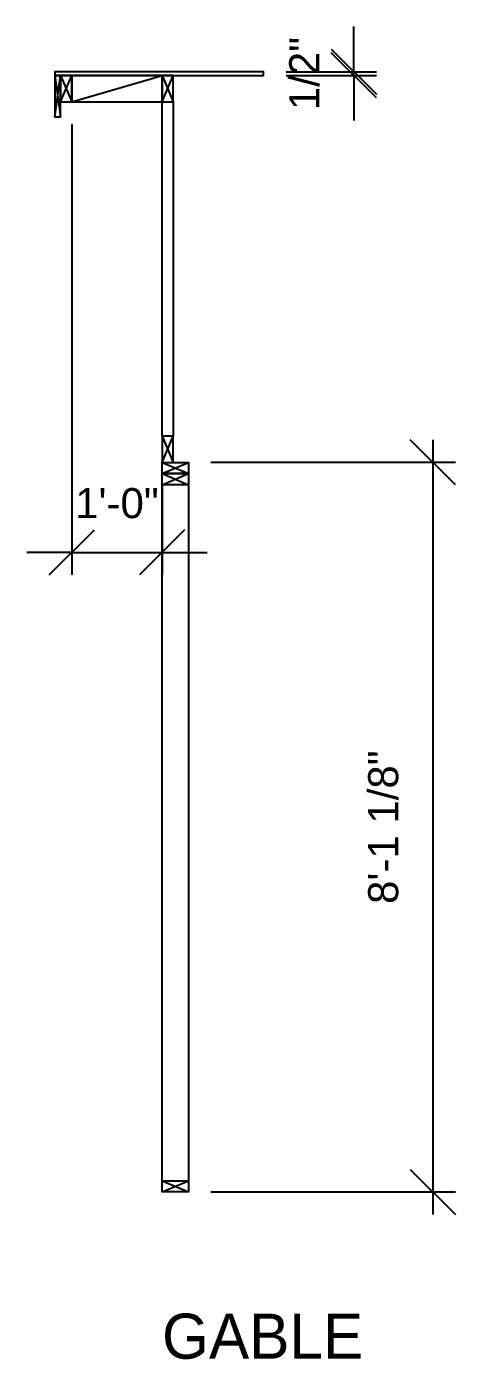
# Model space of a CAD drawing. Header units: inches. Extents: x -1321 to 2514, y -588 to 989.
# Drawn here: x -1320.7 to -1263.7, y 706.3 to 883.7 of the extents above; entities that cross this region are included whole.
import ezdxf
from ezdxf.enums import TextEntityAlignment as Align

# ---------------------------------------------------------------- set-up
doc = ezdxf.new("R2010")
doc.units = ezdxf.units.IN
doc.header["$LTSCALE"] = 25
doc.header["$MEASUREMENT"] = 0
doc.layers.add('1WINTERIOR', color=4, linetype='Continuous')
doc.styles.add('Dim', font='ARIALN.TTF')
doc.styles.add('Plane', font='arial.ttf')
doc.dimstyles.new('Clearspan', dxfattribs={"dimscale": 48, "dimtxt": 0.083333, "dimasz": 0.125, "dimexe": 0.0625, "dimexo": 0.0625, "dimgap": 0.09375, "dimtad": 1, "dimtoh": 1, "dimdec": 4, "dimzin": 3, "dimdsep": 46, "dimlunit": 4, "dimtxsty": 'Dim', "dimblk": 'OBLIQUE', "dimcen": 0.09375, "dimdle": 0.0625, "dimazin": 0, "dimtfac": 1, "dimtdec": 4, "dimtix": 1, "dimtmove": 2, "dimatfit": 3, "dimfxl": 1, "dimfrac": 2, "dimtolj": 1, "dimtzin": 3, "dimarcsym": 0})

# ---------------------------------------------------------------- blocks, each defined once
blk = doc.blocks.new('RLPlaneType')
at = {"color": 0}
blk.add_attdef('PLANETYPE', text='', height=6, dxfattribs=at).set_placement((0, 0), align=Align.BOTTOM_LEFT)
at = {"color": 0, "flags": 1}
for tag, p in [('PITCH', (0, -6)), ('PITCH2', (0, -12)), ('HEEL', (0, -18)), ('OVERHANG', (0, -24)), ('FASCIAWIDTH', (0, -30)), ('FASCIATHICKNESS', (0, -36)), ('SUBFASCIAWIDTH', (0, -42)), ('SUBFASCIATHICKNESS', (0, -48)), ('DECKINGTHICKNESS', (0, -54)), ('TOPCHORDWIDTH', (0, -60)), ('BUTTCUT', (0, -66)), ('CANTILEVER', (0, -72)), ('PTOPDIST', (0, -78)), ('PITCH2PEEKHORIZDIST', (0, -84)), ('PITCH2PEEKVERTDIST', (0, -90)), ('ELEVATION', (0, -96)), ('BEARINGWIDTH', (0, -102))]:
    blk.add_attdef(tag, p, '', height=4, dxfattribs=at)
blk = doc.blocks.new('_OBLIQUE')
at = {"color": 0, "linetype": 'ByBlock'}
blk.add_line((-0.5, -0.5), (0.5, 0.5), dxfattribs=at)
blk = doc.blocks.new('*D171')
at = {"layer": '1WINTERIOR', "color": 0, "lineweight": -2, "transparency": 16777216}
for p, q in [((-1266.72, 828.73), (-1266.72, 725.6)), ((-1296.22, 825.73), (-1263.72, 825.73)), ((-1296.22, 728.6), (-1263.72, 728.6))]:
    blk.add_line(p, q, dxfattribs=at)
at = {"layer": '1WINTERIOR', "color": 0, "lineweight": -2, "transparency": 16777216, "xscale": 6, "yscale": 6, "zscale": 6}
for p, rotation in [((-1266.72, 825.73), 90), ((-1266.72, 728.6), 270)]:
    blk.add_blockref('_OBLIQUE', p, dxfattribs=dict(at, rotation=rotation))
at = {"layer": '1WINTERIOR', "color": 0, "transparency": 16777216, "insert": (-1273.29, 777.16), "char_height": 4, "attachment_point": 5, "rotation": 90, "style": 'Plane'}
blk.add_mtext('\\A1;8\'-1 1/8"', dxfattribs=at)
blk = doc.blocks.new('*D172')
at = {"layer": '1WINTERIOR', "color": 0, "lineweight": -2, "transparency": 16777216}
for p, q in [((-1314.72, 870.73), (-1314.72, 810.73)), ((-1302.72, 822.73), (-1302.72, 810.73)), ((-1314.72, 813.73), (-1320.72, 813.73)), ((-1314.72, 813.73), (-1302.72, 813.73)), ((-1302.72, 813.73), (-1296.72, 813.73))]:
    blk.add_line(p, q, dxfattribs=at)
at = {"layer": '1WINTERIOR', "color": 0, "lineweight": -2, "transparency": 16777216, "xscale": 6, "yscale": 6, "zscale": 6}
blk.add_blockref('_OBLIQUE', (-1314.72, 813.73), dxfattribs=at)
at = {"layer": '1WINTERIOR', "color": 0, "lineweight": -2, "transparency": 16777216, "xscale": 6, "yscale": 6, "zscale": 6, "rotation": 180}
blk.add_blockref('_OBLIQUE', (-1302.72, 813.73), dxfattribs=at)
at = {"layer": '1WINTERIOR', "color": 0, "transparency": 16777216, "insert": (-1308.72, 820.27), "char_height": 4, "attachment_point": 5, "style": 'Plane'}
blk.add_mtext('\\A1;1\'-0"', dxfattribs=at)
blk = doc.blocks.new('*D173')
at = {"layer": '1WINTERIOR', "color": 0, "lineweight": -2, "transparency": 16777216}
for p, q in [((-1277.22, 877.73), (-1277.22, 883.73)), ((-1286.22, 877.73), (-1274.22, 877.73)), ((-1286.22, 877.23), (-1274.22, 877.23)), ((-1277.22, 877.23), (-1277.22, 877.73)), ((-1277.22, 877.23), (-1277.22, 871.23))]:
    blk.add_line(p, q, dxfattribs=at)
at = {"layer": '1WINTERIOR', "color": 0, "lineweight": -2, "transparency": 16777216, "xscale": 6, "yscale": 6, "zscale": 6}
for p, rotation in [((-1277.22, 877.73), 270), ((-1277.22, 877.23), 90)]:
    blk.add_blockref('_OBLIQUE', p, dxfattribs=dict(at, rotation=rotation))
at = {"layer": '1WINTERIOR', "color": 0, "transparency": 16777216, "insert": (-1283.79, 877.48), "char_height": 4, "attachment_point": 5, "rotation": 90, "style": 'Plane'}
blk.add_mtext('\\A1;1/2"', dxfattribs=at)

msp = doc.modelspace()

# ---------------------------------------------------------------- linework, layer by layer
at = {"layer": '1WINTERIOR', "color": 1}
msp.add_lwpolyline([(-1316.97476, 877.22608), (-1289.22476, 877.22608), (-1289.22476, 877.72608), (-1316.97476, 877.72608)], close=True, dxfattribs=at)
at = {"layer": '1WINTERIOR', "color": 4}
msp.add_lwpolyline([(-1316.97476, 871.72608), (-1316.22476, 871.72608), (-1316.22476, 877.22608), (-1316.97476, 877.22608), (-1316.97476, 871.72608), (-1316.22476, 877.22608), (-1316.97476, 877.22608), (-1316.22476, 871.72608)], dxfattribs=at)
at = {"layer": '1WINTERIOR', "color": 3}
msp.add_lwpolyline([(-1316.22476, 873.72608), (-1314.72476, 873.72608), (-1314.72476, 877.22608), (-1316.22476, 877.22608), (-1316.22476, 873.72608), (-1314.72476, 877.22608), (-1316.22476, 877.22608), (-1314.72476, 873.72608)], dxfattribs=at)
at = {"layer": '1WINTERIOR', "color": 32}
for points in [[(-1314.72476, 873.72608), (-1302.72476, 873.72608), (-1302.72476, 877.22608), (-1314.72476, 877.22608), (-1314.72476, 873.72608), (-1302.72476, 877.22608)], [(-1302.72476, 829.22608), (-1302.72476, 873.72608), (-1301.22476, 873.72608), (-1301.22476, 877.22608), (-1302.72476, 877.22608), (-1302.72476, 873.72608), (-1301.22476, 877.22608), (-1302.72476, 877.22608), (-1301.22476, 873.72608), (-1301.22476, 829.22608)], [(-1302.72476, 825.72608), (-1301.22476, 825.72608), (-1301.22476, 829.22608), (-1302.72476, 829.22608), (-1302.72476, 825.72608), (-1301.22476, 829.22608), (-1302.72476, 829.22608), (-1301.22476, 825.72608)]]:
    msp.add_lwpolyline(points, dxfattribs=at)
at = {"layer": '1WINTERIOR', "color": 170}
for points in [[(-1302.72476, 825.72608), (-1299.22476, 825.72608), (-1299.22476, 824.22608), (-1302.72476, 824.22608), (-1302.72476, 825.72608), (-1299.22476, 824.22608), (-1302.72476, 824.22608), (-1299.22476, 825.72608)], [(-1302.72476, 824.22608), (-1299.22476, 824.22608), (-1299.22476, 822.72608), (-1302.72476, 822.72608), (-1302.72476, 824.22608), (-1299.22476, 822.72608), (-1302.72476, 822.72608), (-1299.22476, 824.22608)], [(-1302.72476, 730.10108), (-1299.22476, 730.10108), (-1299.22476, 728.60108), (-1302.72476, 728.60108), (-1302.72476, 730.10108), (-1299.22476, 728.60108), (-1302.72476, 728.60108), (-1299.22476, 730.10108)]]:
    msp.add_lwpolyline(points, dxfattribs=at)
msp.add_lwpolyline([(-1302.72476, 825.72608), (-1299.22476, 825.72608), (-1299.22476, 728.60108), (-1302.72476, 728.60108)], close=True, dxfattribs=at)

# ---------------------------------------------------------------- block references
at = {"layer": '1WINTERIOR'}
msp.add_blockref('RLPlaneType', (-1302.72476, 704.60108), dxfattribs=at).add_auto_attribs({'PLANETYPE': 'GABLE'})

# ---------------------------------------------------------------- dimensions: what is measured, and where the dimension line sits
at = {"layer": '1WINTERIOR', "color": 1}
dim = msp.add_aligned_dim(p1=(-1289.22476, 877.22608), p2=(-1289.22476, 877.72608), distance=-12, dimstyle='Clearspan', override={"dimtxsty": 'Plane'}, dxfattribs=at)
dim.commit()
dim.dimension.update_dxf_attribs({"geometry": '*D173', "text_midpoint": (-1283.79298, 877.47608)})
at = {"layer": '1WINTERIOR', "color": 50}
dim = msp.add_linear_dim(base=(-1302.72476, 813.72608), p1=(-1314.72476, 873.72608), p2=(-1302.72476, 825.72608), dimstyle='Clearspan', override={"dimtxsty": 'Plane'}, dxfattribs=at)
dim.commit()
dim.dimension.update_dxf_attribs({"geometry": '*D172', "text_midpoint": (-1308.72476, 820.26837)})
at = {"layer": '1WINTERIOR', "color": 170}
dim = msp.add_linear_dim(base=(-1266.72476, 728.60108), p1=(-1299.22476, 825.72608), p2=(-1299.22476, 728.60108), angle=90, dimstyle='Clearspan', override={"dimtxsty": 'Plane'}, dxfattribs=at)
dim.commit()
dim.dimension.update_dxf_attribs({"geometry": '*D171', "text_midpoint": (-1273.29298, 777.16358)})

doc.saveas('drawing.dxf')
